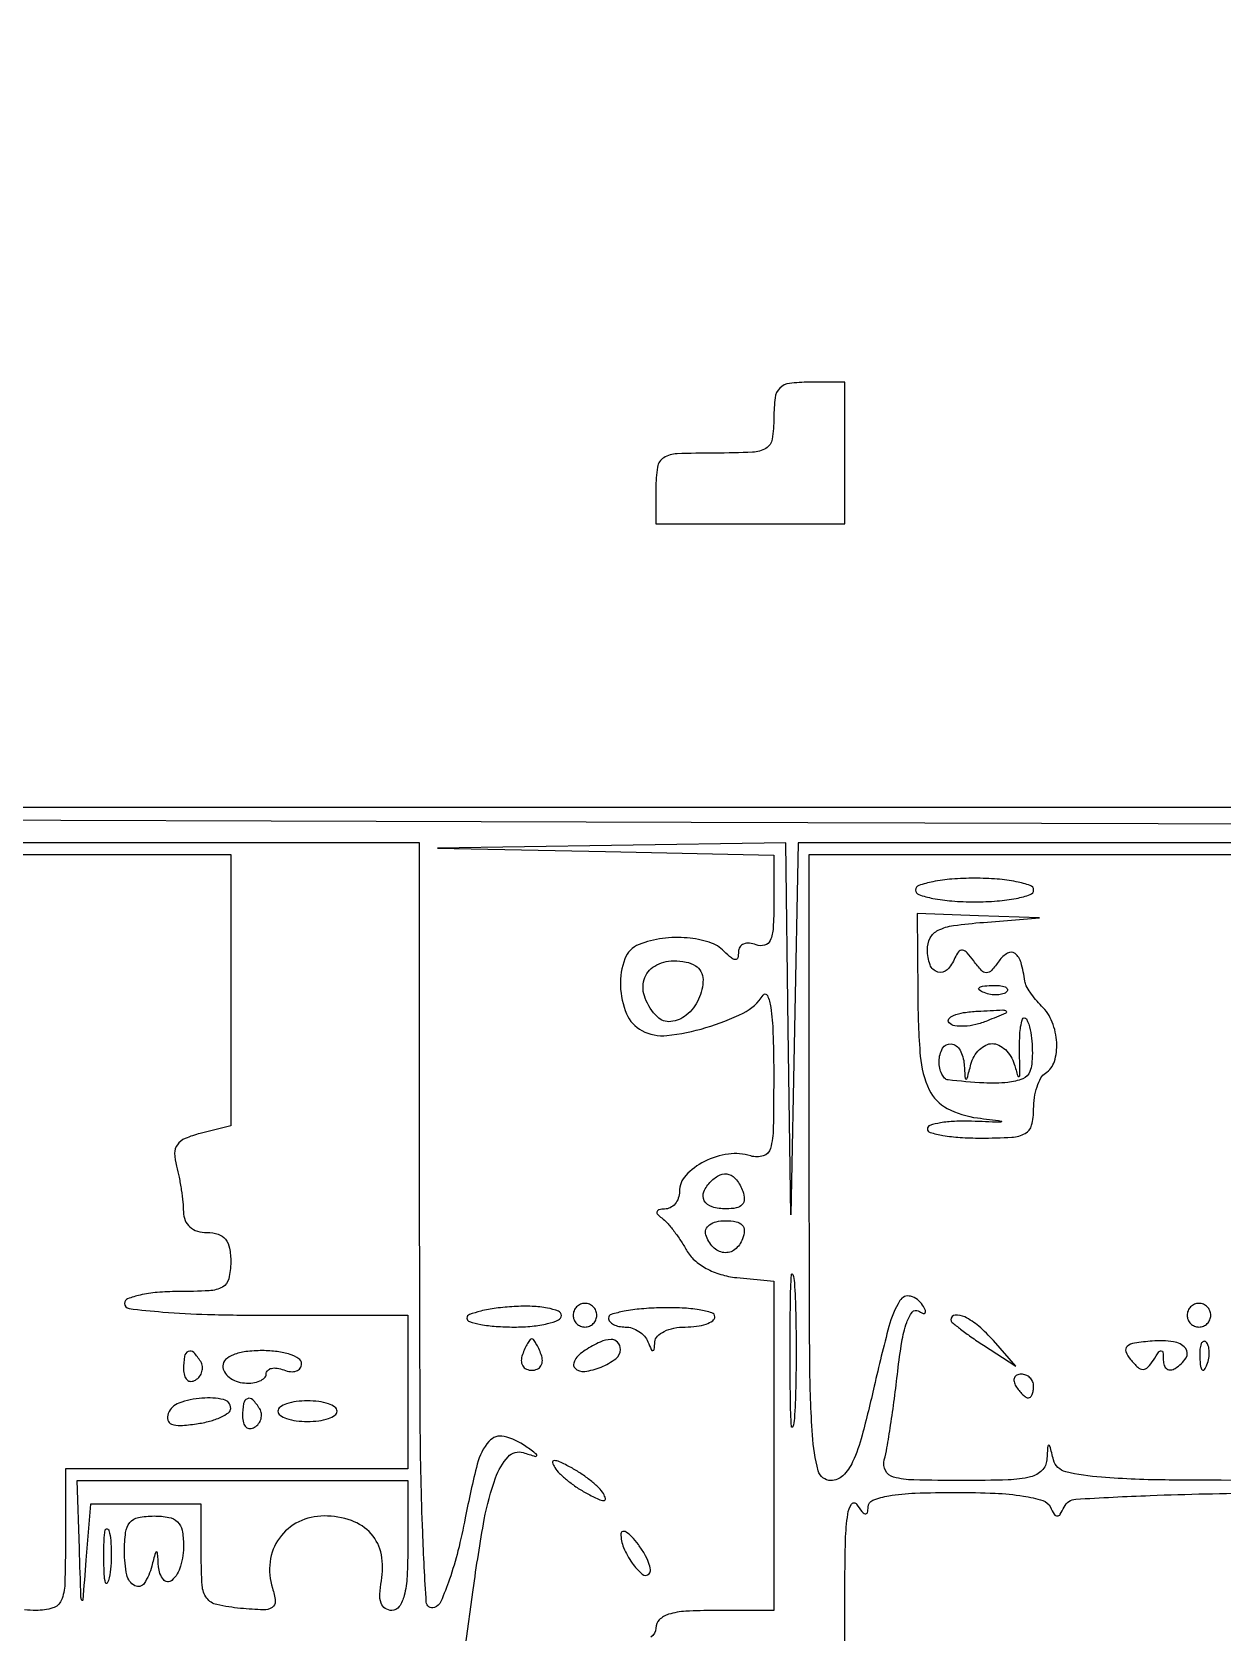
# Model space of a CAD drawing. Extents: x 23 to 255, y 40 to 184.
# Drawn here: x 211.68 to 220.21, y 145.36 to 156.82 of the extents above; entities that cross this region are included whole.
import ezdxf

# ---------------------------------------------------------------- set-up
doc = ezdxf.new("R2010")
doc.units = 0
doc.header["$MEASUREMENT"] = 0

msp = doc.modelspace()

# ---------------------------------------------------------------- linework, layer by layer
for points in [[(207.919475, 175.632891, 0.000007), (191.762556, 175.634099, 0.00002), (173.0434, 175.634494, 0.000013), (151.49745, 175.633531)], [(214.789033, 145.2582), (214.844246, 145.66005, -0.01032), (214.924239, 146.164775, -0.04322), (215.004433, 146.461206, -0.093958), (215.094874, 146.612784, -0.297272), (215.203557, 146.642579, 0.003988), (215.289018, 146.615921, 0.383558), (215.299724, 146.620937, 0.346004), (215.296429, 146.633028, 0.003734), (215.2224, 146.687124, 0.098657), (215.065795, 146.758363, 0.281613), (214.956762, 146.722379, 0.11447), (214.873863, 146.561213, 0.014285), (214.787974, 146.174507, -0.014603), (214.735645, 145.939605, -0.02112), (214.674708, 145.735873, -0.017588), (214.613164, 145.57627, -0.214667), (214.566171, 145.532957, -0.491869), (214.508473, 145.571797, -0.006359), (214.482688, 146.073577, -0.00811), (214.465352, 146.84719, -0.001546), (214.461, 148.25445), (214.461, 151.011), (211.7115, 151.011), (208.962, 151.011)], [(220.583026, 151.011), (217.172496, 151.011), (217.146889, 149.67855), (217.121282, 148.3461), (217.102441, 149.67855), (217.0836, 151.011), (215.83575, 150.992366), (214.5879, 150.973732), (215.79345, 150.947743), (216.999, 150.921754), (216.999, 150.576626, -0.014427), (216.993922, 150.40068, -0.086913), (216.973058, 150.312008, -0.228942), (216.93299, 150.277136, -0.159448), (216.8721, 150.280194, 0.069186), (216.823567, 150.291468, 0.117179), (216.782477, 150.285544, 0.152587), (216.755401, 150.263679, 0.148231), (216.7452, 150.230025, -0.063003), (216.739877, 150.187951, -0.349598), (216.722914, 150.175149, -0.170935), (216.694258, 150.186091, -0.020516), (216.64368, 150.23268, 0.11882), (216.536542, 150.2982, 0.057655), (216.378165, 150.329836, 0.053517), (216.200229, 150.325393, 0.058696), (216.033019, 150.282849, 0.216323), (215.930844, 150.179214, 0.096714), (215.899775, 149.985953, 0.091526), (215.943634, 149.786047, 0.171884), (216.053672, 149.665282, 0.151625), (216.232644, 149.630781, 0.043801), (216.51193, 149.686833, 0.04407), (216.779313, 149.79168, 0.13698), (216.921742, 149.920183, -0.59975), (216.952537, 149.917895, -0.069432), (216.977004, 149.832007, -0.026154), (216.992738, 149.650754, -0.008083), (216.997705, 149.376749, -0.004551), (216.994789, 148.968672, -0.062087), (216.974059, 148.821846, -0.254461), (216.9228, 148.768198, -0.155525), (216.832996, 148.768086, 0.112962), (216.672989, 148.781294, 0.080576), (216.500816, 148.72739, 0.08831), (216.368263, 148.62862, 0.19083), (216.3222, 148.512323, -0.083794), (216.314196, 148.464899, -0.091985), (216.291136, 148.424422, -0.099178), (216.25679, 148.397112, -0.115971), (216.21645, 148.387105, 0.04656), (216.176838, 148.382918, 0.268886), (216.161668, 148.369513, 0.273631), (216.165896, 148.34991, 0.047673), (216.1953, 148.323655, -0.052268), (216.234173, 148.288298, -0.018308), (216.282406, 148.230055, -0.017949), (216.331165, 148.161636, -0.020029), (216.373032, 148.0923, 0.085563), (216.42925, 148.021904, 0.056995), (216.513924, 147.962428, 0.052336), (216.618185, 147.919095, 0.047571), (216.732582, 147.89659), (216.999, 147.87008), (216.999, 146.69104), (216.999, 145.512), (216.576, 145.512, 0.014068), (216.367843, 145.506142, 0.058865), (216.24465, 145.484505, 0.122766), (216.177962, 145.444913, 0.200296), (216.153, 145.3851, -0.259574), (216.117795, 145.321857, -0.093004)], [(211.077, 150.9264), (213.1074, 150.9264), (213.1074, 149.955112), (213.1074, 148.983824), (212.888891, 148.928981, 0.037758), (212.781035, 148.893073, 0.137146), (212.724917, 148.848662, 0.163776), (212.705452, 148.786636, 0.060477), (212.718536, 148.69472, -0.016599), (212.737068, 148.615218, -0.011591), (212.752884, 148.524515, -0.011709), (212.764003, 148.436758, -0.023709), (212.767845, 148.36725, 0.09622), (212.780183, 148.306273, 0.116482), (212.814176, 148.259001, 0.107274), (212.868239, 148.229345, 0.072124), (212.9382, 148.2192, -0.07578), (213.017323, 148.207139, -0.149477), (213.06933, 148.171612, -0.124434), (213.098393, 148.107762, -0.044917), (213.1074, 148.0077, -0.058662), (213.093389, 147.888688, -0.210352), (213.04818, 147.8291, -0.114574), (212.953418, 147.801959, -0.012699), (212.7267, 147.7962, 0.020945), (212.580786, 147.790085, 0.033738), (212.457831, 147.771349, 0.036969), (212.368591, 147.744468, 0.31052), (212.346, 147.7116, 0.379241), (212.37868, 147.67471, 0.00943), (212.62095, 147.649912, 0.014311), (212.941098, 147.632441, 0.006475), (213.3612, 147.627), (214.3764, 147.627), (214.3764, 147.0771), (214.3764, 146.5272), (213.1497, 146.5272), (211.923, 146.5272), (211.923, 146.0196, -0.007344), (211.918326, 145.701354, -0.091609), (211.893038, 145.58391, -0.224968), (211.832983, 145.529793, -0.072846), (211.7115, 145.512, -0.028404), (211.630477, 145.516607, -0.044555)], [(221.023703, 146.4426, -0.001587), (219.832431, 146.446382, -0.016699), (219.345564, 146.465743, -0.04038), (219.090243, 146.505338, -0.276923), (219.003117, 146.59065, 0.001923), (218.976704, 146.690155, 0.339035), (218.968553, 146.6964, 0.392517), (218.961619, 146.689965, 0.002113), (218.954614, 146.59065, -0.183317), (218.919901, 146.51472, -0.135935), (218.838606, 146.469334, -0.052248), (218.678017, 146.447594, -0.00754), (218.346899, 146.4426, -0.00609), (218.001475, 146.446807, -0.058945), (217.856612, 146.467534, -0.209377), (217.798335, 146.513957, -0.191271), (217.790069, 146.59065, 0.025403), (217.80927, 146.67659, 0.004576), (217.835367, 146.838441, 0.004926), (217.862354, 147.028761, 0.004439), (217.8866, 147.226292, -0.013403), (217.916049, 147.435172, -0.040414), (217.951278, 147.574504, -0.078645), (217.990709, 147.649255, -0.388439), (218.033502, 147.657371, 0.037091), (218.067827, 147.639526, 0.345135), (218.082926, 147.643532, 0.277232), (218.084786, 147.661033, 0.029647), (218.064579, 147.698529, 0.189908), (217.978944, 147.762537, 0.33644), (217.901337, 147.73131, 0.070166), (217.823408, 147.5465, 0.008601), (217.7181, 147.1194, -0.008381), (217.631303, 146.766711, -0.04287), (217.563367, 146.576929, -0.091696), (217.493502, 146.47746, -0.196365), (217.408161, 146.4426, -0.341919), (217.316968, 146.513217, -0.045977), (217.275416, 146.768949, -0.016073), (217.256227, 147.286674, -0.001226), (217.2528, 148.6845), (217.2528, 150.9264), (220.580868, 150.9264)], [(217.5066, 145.0044), (217.507895, 145.70235, -0.006605), (217.512634, 146.016873, -0.029154), (217.528651, 146.201431, -0.109074), (217.555955, 146.273501, -0.54255), (217.5912, 146.2734, 0.021149), (217.628444, 146.220791, 0.167501), (217.653031, 146.204662, 0.405416), (217.668865, 146.213764, 0.066727), (217.674505, 146.25225, -0.303996), (217.708291, 146.301373, -0.052909), (217.822396, 146.333242, -0.032317), (218.010797, 146.352529, -0.009352), (218.30325, 146.358, -0.010964), (218.583727, 146.351849, -0.027793), (218.7865, 146.331622, -0.035386), (218.925414, 146.29972, -0.212538), (218.98005, 146.25225, 0.029131), (219.007784, 146.200858, 0.260055), (219.0294, 146.1888, 0.260055), (219.051016, 146.200858, 0.029131), (219.07875, 146.25225, -0.275124), (219.162875, 146.309459, -0.005575), (219.695963, 146.335651, -0.007805), (220.489615, 146.353379, -0.001681)]]:
    msp.add_lwpolyline(points, format="xyb")
for points in [[(216.999, 154.0566, -0.0387), (216.98707, 153.902692, -0.222479), (216.9426, 153.83664, -0.126045), (216.846719, 153.808064, -0.009722), (216.576, 153.8028, 0.009722), (216.305281, 153.797536, 0.126045), (216.2094, 153.76896, 0.222479), (216.16493, 153.702908, 0.0387), (216.153, 153.549), (216.153, 153.2952), (216.8298, 153.2952), (217.5066, 153.2952), (217.5066, 153.8028), (217.5066, 154.3104), (217.2528, 154.3104, 0.030723), (217.109956, 154.301615, 0.167168), (217.0413, 154.2681, 0.167168), (217.007785, 154.199444, 0.030723)], [(218.0142, 150.6726, 0.322437), (218.037935, 150.639621, 0.031449), (218.138456, 150.612851, 0.03053), (218.27506, 150.594109, 0.01883), (218.4372, 150.588, 0.01883), (218.59934, 150.594109, 0.03053), (218.735944, 150.612851, 0.031449), (218.836465, 150.639621, 0.322437), (218.8602, 150.6726, 0.322437), (218.836465, 150.705579, 0.031449), (218.735944, 150.732349, 0.03053), (218.59934, 150.751091, 0.01883), (218.4372, 150.7572, 0.01883), (218.27506, 150.751091, 0.03053), (218.138456, 150.732349, 0.031449), (218.037935, 150.705579, 0.322437)], [(218.029593, 149.93235, 0.018089), (218.048054, 149.481926, 0.093031), (218.112643, 149.241705, 0.161207), (218.241034, 149.108728, 0.089134), (218.458601, 149.040117, -0.000662), (218.62939, 149.017961, -0.720573), (218.630364, 149.012941, -0.137709), (218.615147, 149.009218, -0.000436), (218.41605, 149.016111, 0.019485), (218.29444, 149.015687, 0.031873), (218.191992, 149.004768, 0.033982), (218.117064, 148.986604, 0.327239), (218.0988, 148.961686, 0.337225), (218.11838, 148.935956, 0.024741), (218.210631, 148.915295, 0.026496), (218.33356, 148.900737, 0.016225), (218.4795, 148.896, 0.012802), (218.704539, 148.901763, 0.111917), (218.80006, 148.928623, 0.209074), (218.845764, 148.987322, 0.06242), (218.8602, 149.102507, -0.037634), (218.866447, 149.185388, -0.041396), (218.885051, 149.263712, -0.045439), (218.912271, 149.326896, -0.130646), (218.9448, 149.3613, 0.181496), (219.009297, 149.444724, 0.089134), (219.025769, 149.579901, 0.080474), (218.993466, 149.726319, 0.102267), (218.917607, 149.841707, -0.022942), (218.874173, 149.889321, -0.024169), (218.83608, 149.939921, -0.024725), (218.807684, 149.986491, -0.091569), (218.797052, 150.019065, 0.034261), (218.769807, 150.152548, 0.159066), (218.72691, 150.217266, 0.311236), (218.673636, 150.220815, 0.103244), (218.612841, 150.165, -0.026868), (218.557945, 150.096564, -0.213411), (218.5218, 150.0804, -0.213411), (218.485655, 150.096564, -0.026868), (218.430759, 150.165, 0.028535), (218.383857, 150.223073, 0.171081), (218.350194, 150.241267, 0.273017), (218.322239, 150.230217, 0.069071), (218.296809, 150.18615, -0.102808), (218.240469, 150.102069, -0.272529), (218.172877, 150.085284, -0.237427), (218.117859, 150.13705, -0.08763), (218.0988, 150.244965, -0.120655), (218.119464, 150.329349, -0.160405), (218.175668, 150.384111, -0.079387), (218.286971, 150.418037, -0.014683), (218.50065, 150.441216), (218.9025, 150.472902), (218.46468, 150.488151), (218.02686, 150.5034)], [(216.4914, 150.032057, -0.109658), (216.459855, 149.889955, -0.112414), (216.371288, 149.776019, -0.147395), (216.260643, 149.730092, -0.225238), (216.164481, 149.764359, -0.101606), (216.076622, 149.897621, -0.166733), (216.069945, 150.031218, -0.191591), (216.145056, 150.12818, -0.134074), (216.2799, 150.165, -0.046573), (216.370268, 150.156564, -0.094027), (216.436602, 150.130556, -0.125808), (216.47679, 150.088217, -0.127949)], [(218.668088, 149.944688, -0.126455), (218.640429, 149.928339, -0.060344), (218.599372, 149.921642, -0.05415), (218.552203, 149.924808, -0.051402), (218.505938, 149.938009, -0.054073), (218.470687, 149.956752, -0.470617), (218.469228, 149.97217, -0.168741), (218.493911, 149.984126, -0.018894), (218.55705, 149.989121, -0.028489), (218.615947, 149.988191, -0.077125), (218.656554, 149.978824, -0.208169), (218.671997, 149.963203, -0.296942)], [(218.528609, 149.73561, -0.038033), (218.445168, 149.708813, -0.045847), (218.363701, 149.697077, -0.052182), (218.295521, 149.700681, -0.158383), (218.254658, 149.721502, -0.374197), (218.252761, 149.748845, -0.135102), (218.286216, 149.774561, -0.05879), (218.358889, 149.794621, -0.025112), (218.459349, 149.80487, -0.002002), (218.640385, 149.813466, -0.210228), (218.663014, 149.804664, -0.531426), (218.660252, 149.790423, -0.003884)], [(218.834129, 149.373086, -0.210067), (218.782378, 149.320827, -0.068289), (218.674411, 149.294429, -0.040563), (218.504295, 149.290627, -0.012292), (218.24685, 149.312127, -0.178589), (218.222584, 149.32419, -0.078437), (218.202038, 149.354258, -0.063194), (218.188086, 149.396835, -0.047647), (218.1834, 149.4459, -0.128176), (218.207631, 149.538869, -0.30345), (218.26843, 149.569878, -0.243317), (218.332989, 149.526187, -0.108494), (218.362414, 149.42475, 0.002113), (218.369419, 149.325435, 0.392517), (218.376353, 149.319, 0.339035), (218.384504, 149.325245, 0.001923), (218.410917, 149.42475, -0.068007), (218.434273, 149.481342, -0.068913), (218.471874, 149.52931, -0.075394), (218.517441, 149.561694, -0.117373), (218.5641, 149.5728, -0.116243), (218.611084, 149.561727, -0.073018), (218.657597, 149.52931, -0.066875), (218.696606, 149.481346, -0.066718), (218.72161, 149.42475, 0.00376), (218.746688, 149.340801, 0.474599), (218.755617, 149.337165, 0.278158), (218.762272, 149.348557, 0.002811), (218.760371, 149.4459, -0.015106), (218.761347, 149.638613, -0.071982), (218.780905, 149.74671, -0.650304), (218.808002, 149.74929, -0.081206), (218.836111, 149.672397, -0.025548), (218.847551, 149.589621, -0.023222), (218.850985, 149.503417, -0.02391), (218.846769, 149.426036, -0.066137)], [(216.775794, 148.5153, -0.086117), (216.78685, 148.459202, -0.195231), (216.771771, 148.419481, -0.155809), (216.729653, 148.395743, -0.051069), (216.657945, 148.3884, -0.070834), (216.556002, 148.402915, -0.197246), (216.500517, 148.447086, -0.233205), (216.497254, 148.511351, -0.094758), (216.5478, 148.5858, -0.09007), (216.614171, 148.631769, -0.183515), (216.676528, 148.635708, -0.161077), (216.731503, 148.596519, -0.066516)], [(216.774422, 148.173324, -0.133599), (216.7191, 148.097773, -0.199197), (216.641407, 148.075441, -0.17771), (216.563868, 148.114352, -0.108471), (216.510788, 148.203338, -0.178101), (216.511968, 148.241722, -0.142315), (216.537716, 148.27449, -0.099336), (216.586437, 148.296484, -0.056567), (216.650895, 148.3038, -0.046434), (216.727812, 148.296641, -0.158084), (216.771441, 148.272854, -0.202481), (216.786617, 148.23235, -0.081514)], [(217.146118, 146.88675, -0.061613), (217.135021, 146.82769, -0.829596), (217.12456, 146.828984, -0.013058), (217.117414, 147.024368, -0.002611), (217.115593, 147.3732, -0.002611), (217.117414, 147.722032, -0.013058), (217.12456, 147.917416, -0.829596), (217.135021, 147.91871, -0.061613), (217.146118, 147.85965, -0.009864), (217.155634, 147.638193, -0.005804), (217.15871, 147.3732, -0.005804), (217.155634, 147.108207, -0.009864)], [(214.799455, 147.60585, 0.329387), (214.817737, 147.581064, 0.028384), (214.898821, 147.561038, 0.02871), (215.008086, 147.546979, 0.017644), (215.1378, 147.5424, 0.023144), (215.26749, 147.548406, 0.037003), (215.376795, 147.566779, 0.04266), (215.455144, 147.593246, 0.298346), (215.4762, 147.625393, 0.311359), (215.454898, 147.656285, 0.044539), (215.376811, 147.678267, 0.037697), (215.267539, 147.690337, 0.023093), (215.137855, 147.688843, 0.017573), (215.008166, 147.676768, 0.028138), (214.898882, 147.656402, 0.027229), (214.817563, 147.631697, 0.314971)], [(215.5608, 147.627, 0.099038), (215.567259, 147.594713, 0.097945), (215.585651, 147.567251, 0.097945), (215.613113, 147.548859, 0.099038), (215.6454, 147.5424, 0.099038), (215.677687, 147.548859, 0.097945), (215.705149, 147.567251, 0.097945), (215.723541, 147.594713, 0.099038), (215.73, 147.627, 0.099038), (215.723541, 147.659287, 0.097945), (215.705149, 147.686749, 0.097945), (215.677687, 147.705141, 0.099038), (215.6454, 147.7116, 0.099038), (215.613113, 147.705141, 0.097945), (215.585651, 147.686749, 0.097945), (215.567259, 147.659287, 0.099038)], [(215.8146, 147.606949, 0.179557), (215.823742, 147.582313, 0.091783), (215.849806, 147.561361, 0.071789), (215.888594, 147.547172, 0.05189), (215.93445, 147.5424, -0.080074), (215.983456, 147.534501, -0.064399), (216.031629, 147.511336, -0.065245), (216.071711, 147.477081, -0.087674), (216.096971, 147.43665, 0.009076), (216.120682, 147.38083, 0.295955), (216.132444, 147.3732, 0.382689), (216.141558, 147.381373, 0.011437), (216.146321, 147.43665, -0.184023), (216.164714, 147.47707, -0.082297), (216.213166, 147.511336, -0.065151), (216.283073, 147.534596, -0.047809), (216.3645, 147.5424, 0.032967), (216.445516, 147.547747, 0.050618), (216.513872, 147.563967, 0.065481), (216.561053, 147.587631, 0.248729), (216.576, 147.615819, 0.332052), (216.554984, 147.643976, 0.030122), (216.464169, 147.665065, 0.029676), (216.341236, 147.678471, 0.018147), (216.1953, 147.680368, 0.01593), (216.049364, 147.672311, 0.025882), (215.926431, 147.655142, 0.023688), (215.833886, 147.632703, 0.33293)], [(218.268, 147.59443, 0.221397), (218.276608, 147.575942, 0.008657), (218.336341, 147.527445, 0.013955), (218.411496, 147.47187, 0.009246), (218.50065, 147.412134), (218.7333, 147.262408), (218.572138, 147.444704, 0.034809), (218.467231, 147.547918, 0.062634), (218.366588, 147.614226, 0.136434), (218.298047, 147.627143, 0.389554)], [(219.96, 147.627, 0.099038), (219.966459, 147.594713, 0.097945), (219.984851, 147.567251, 0.097945), (220.012313, 147.548859, 0.099038), (220.0446, 147.5424, 0.099038), (220.076887, 147.548859, 0.097945), (220.104349, 147.567251, 0.097945), (220.122741, 147.594713, 0.099038), (220.1292, 147.627, 0.099038), (220.122741, 147.659287, 0.097945), (220.104349, 147.686749, 0.097945), (220.076887, 147.705141, 0.099038), (220.0446, 147.7116, 0.099038), (220.012313, 147.705141, 0.097945), (219.984851, 147.686749, 0.097945), (219.966459, 147.659287, 0.099038)], [(215.197217, 147.345, 0.090826), (215.189149, 147.30195, 0.136649), (215.199185, 147.265335, 0.147408), (215.225884, 147.241007, 0.112027), (215.2647, 147.2322, 0.112027), (215.303516, 147.241007, 0.147408), (215.330215, 147.265335, 0.136649), (215.340251, 147.30195, 0.090826), (215.332183, 147.345, 0.017491), (215.313841, 147.388216, 0.025698), (215.294505, 147.424665, 0.023571), (215.276448, 147.451852, 0.238735), (215.2647, 147.4578, 0.238735), (215.252952, 147.451852, 0.023571), (215.234895, 147.424665, 0.025698), (215.215559, 147.388216, 0.017491)], [(215.64785, 147.376504, 0.044378), (215.603746, 147.342794, 0.073844), (215.574319, 147.306558, 0.108353), (215.563481, 147.273718, 0.225803), (215.572291, 147.248909, 0.232255), (215.643587, 147.224569, 0.065054), (215.760737, 147.255403, 0.065144), (215.865855, 147.315227, 0.235013), (215.8992, 147.382251, 0.185839), (215.879709, 147.432881, 0.218031), (215.832846, 147.453054, 0.103585), (215.754579, 147.434786, 0.032058)], [(219.554986, 147.309228, 0.033104), (219.607103, 147.254274, 0.183111), (219.644235, 147.239292, 0.213681), (219.678415, 147.253733, 0.046215), (219.718587, 147.305746, -0.011505), (219.757276, 147.363742, -0.248276), (219.774976, 147.372795, -0.384834), (219.786669, 147.36193, -0.018929), (219.789505, 147.304757, 0.082797), (219.796366, 147.266379, 0.159098), (219.815271, 147.241904, 0.180162), (219.843081, 147.235067, 0.109974), (219.8754, 147.2463, 0.110582), (219.952145, 147.321291, 0.330886), (219.947837, 147.390225, 0.185304), (219.863022, 147.436873, 0.053161), (219.710504, 147.441477, 0.017429), (219.583507, 147.427334, 0.140655), (219.530599, 147.403374, 0.320433), (219.521289, 147.366279, 0.079775)], [(220.051279, 147.32385, 0.018894), (220.056274, 147.260711, 0.168741), (220.06823, 147.236028, 0.470617), (220.083648, 147.237487, 0.054073), (220.102391, 147.272737, 0.051402), (220.115592, 147.319003, 0.05415), (220.118758, 147.366172, 0.060344), (220.112061, 147.407229, 0.126455), (220.095713, 147.434887, 0.296942), (220.077197, 147.438797, 0.208169), (220.061576, 147.423354, 0.077125), (220.052209, 147.382747, 0.028489)], [(212.769, 147.241307, 0.067432), (212.775312, 147.194717, 0.140899), (212.794257, 147.163767, 0.190788), (212.822328, 147.153056, 0.136093), (212.85498, 147.162553, 0.090427), (212.884106, 147.188825, 0.095498), (212.901406, 147.223216, 0.099685), (212.904267, 147.260327, 0.108373), (212.892287, 147.294446, 0.050477), (212.842336, 147.35955, 0.315493), (212.803448, 147.367606, 0.25701), (212.776204, 147.332555, 0.039415)], [(213.051, 147.263241, 0.135698), (213.062849, 147.220386, 0.091811), (213.096561, 147.182151, 0.0797), (213.146818, 147.154301, 0.068048), (213.2061, 147.141599, 0.04743), (213.265471, 147.142763, 0.070737), (213.315639, 147.155874, 0.09512), (213.349301, 147.178244, 0.201302), (213.3612, 147.206603, -0.198704), (213.371589, 147.231712, -0.143244), (213.398477, 147.246458, -0.094223), (213.439493, 147.247657, -0.051978), (213.4881, 147.234594, 0.06502), (213.536652, 147.222889, 0.112257), (213.577723, 147.227712, 0.151946), (213.604742, 147.247915, 0.158089), (213.615, 147.279549, 0.255517), (213.595323, 147.315538, 0.062456), (213.532163, 147.34569, 0.048702), (213.44103, 147.366386, 0.031507), (213.333, 147.3732, 0.030065), (213.215241, 147.366113, 0.062975), (213.126391, 147.343803, 0.095544), (213.07071, 147.308715, 0.207396)], [(218.7333, 147.1194, 0.029505), (218.756057, 147.087017, 0.035638), (218.781186, 147.059651, 0.038439), (218.805065, 147.040345, 0.151918), (218.822893, 147.0348, 0.210953), (218.837159, 147.041099, 0.081139), (218.849241, 147.059651, 0.061769), (218.857464, 147.087011, 0.042167), (218.8602, 147.1194, 0.105053), (218.853342, 147.15168, 0.099167), (218.833882, 147.179149, 0.09642), (218.804807, 147.19756, 0.093332), (218.770607, 147.204, 0.108972), (218.740579, 147.197377, 0.182303), (218.722691, 147.179149, 0.161196), (218.720059, 147.151726, 0.082592)], [(212.659923, 146.92384, 0.152103), (212.656836, 146.87605, 0.249662), (212.683122, 146.846481, 0.104187), (212.747431, 146.836949, 0.021318), (212.862372, 146.848842, 0.028245), (212.956227, 146.868082, 0.041659), (213.035423, 146.896271, 0.048972), (213.091303, 146.928495, 0.242028), (213.1074, 146.959802, 0.355082), (213.056193, 147.022816, 0.071676), (212.901346, 147.032571, 0.063699), (212.736312, 146.99784, 0.220928)], [(213.192, 146.902907, 0.067432), (213.198312, 146.856317, 0.140899), (213.217257, 146.825367, 0.190788), (213.245328, 146.814656, 0.136093), (213.27798, 146.824153, 0.090427), (213.307106, 146.850425, 0.095498), (213.324406, 146.884816, 0.099685), (213.327267, 146.921927, 0.108373), (213.315287, 146.956046, 0.050477), (213.265336, 147.02115, 0.315493), (213.226448, 147.029206, 0.25701), (213.199204, 146.994155, 0.039415)], [(213.4458, 146.939625, 0.247457), (213.460781, 146.911209, 0.066043), (213.507928, 146.887345, 0.050979), (213.576285, 146.870993, 0.033246), (213.6573, 146.8656, 0.033246), (213.738315, 146.870993, 0.050979), (213.806672, 146.887345, 0.066043), (213.853819, 146.911209, 0.247457), (213.8688, 146.939625, 0.247457), (213.853819, 146.968041, 0.066043), (213.806672, 146.991905, 0.050979), (213.738315, 147.008257, 0.033246), (213.6573, 147.01365, 0.033246), (213.576285, 147.008257, 0.050979), (213.507928, 146.991905, 0.066043), (213.460781, 146.968041, 0.247457)], [(215.428402, 146.536095, 0.062803), (215.462296, 146.494097, 0.022545), (215.520132, 146.443243, 0.021949), (215.589244, 146.39261, 0.024254), (215.660321, 146.350015, 0.011909), (215.74261, 146.308465, 0.109438), (215.781373, 146.299562, 0.482963), (215.792421, 146.313262, 0.083295), (215.777798, 146.349105, 0.062803), (215.743904, 146.391103, 0.022545), (215.686068, 146.441957, 0.021949), (215.616956, 146.49259, 0.024254), (215.545879, 146.535185, 0.011909), (215.46359, 146.576735, 0.109438), (215.424827, 146.585638, 0.482963), (215.413779, 146.571938, 0.083295)], [(214.3764, 145.9773, -0.013143), (214.370611, 145.757122, -0.047553), (214.350015, 145.6186, -0.091629), (214.314271, 145.539703, -0.245423), (214.261232, 145.512, -0.150258), (214.214112, 145.526487, -0.160268), (214.184723, 145.564638, -0.097601), (214.175264, 145.629881, -0.034582), (214.186587, 145.723986, 0.094569), (214.186644, 145.911689, 0.134368), (214.113631, 146.060775, 0.12911), (213.972141, 146.155809, 0.083859), (213.776818, 146.1888, 0.112893), (213.594165, 146.147027, 0.125444), (213.45596, 146.030796, 0.124154), (213.38935, 145.861531, 0.109232), (213.406395, 145.672079, -0.050996), (213.42602, 145.577892, -0.284378), (213.404527, 145.533466, -0.15221), (213.341135, 145.516333, -0.014351), (213.178432, 145.527224, -0.028998), (213.007639, 145.553652, -0.184129), (212.935257, 145.600629, -0.143261), (212.902802, 145.690555, -0.015444), (212.8959, 145.913959), (212.8959, 146.273619), (212.498685, 146.273509), (212.101471, 146.2734), (212.069784, 145.87155, -0.000483), (212.046981, 145.58588, -0.742393), (212.040221, 145.584419, -0.11908), (212.033985, 145.606998, -0.000273), (212.022849, 145.95615), (212.0076, 146.4426), (213.192, 146.4426), (214.3764, 146.4426)], [(212.769, 145.982293, -0.067962), (212.748008, 145.828565, -0.145036), (212.684961, 145.727892, -0.431062), (212.62472, 145.733374, -0.151653), (212.589986, 145.824257, 0.002413), (212.583142, 145.923484, 0.36348), (212.575742, 145.931102, 0.36731), (212.567037, 145.925128, 0.002429), (212.541483, 145.82925, -0.079551), (212.4873, 145.706064, -0.39176), (212.420155, 145.688856, -0.222724), (212.362766, 145.766483, -0.049622), (212.346, 145.935, -0.030103), (212.354226, 146.07151, -0.144586), (212.384775, 146.14227, -0.173074), (212.445453, 146.178092, -0.047675), (212.5575, 146.1888, -0.045359), (212.664117, 146.179108, -0.149127), (212.726189, 146.146999, -0.152449), (212.758982, 146.086219, -0.048088)], [(212.236634, 145.745636, -0.082665), (212.222772, 145.708235, -0.67161), (212.210148, 145.70991, -0.053901), (212.200897, 145.771815, -0.008901), (212.198135, 145.8927, -0.009782), (212.199902, 146.014391, -0.038992), (212.208238, 146.088495, -0.417468), (212.221112, 146.097112, -0.285845), (212.234927, 146.084036, -0.041951), (212.247101, 146.014035, -0.020826), (212.25131, 145.923968, -0.020511), (212.247916, 145.829651, -0.028254)], [(215.903186, 146.0619, 0.103287), (215.922311, 145.962108, 0.054406), (215.983515, 145.851108, 0.063301), (216.055224, 145.772423, 0.390949), (216.105226, 145.774426, 0.237089), (216.114714, 145.803075, 0.05216), (216.101502, 145.85482, 0.043644), (216.071798, 145.917678, 0.029758), (216.027916, 145.983476, 0.023861), (215.980332, 146.040501, 0.066699), (215.940401, 146.07376, 0.205107), (215.91567, 146.077668, 0.338728)]]:
    msp.add_lwpolyline(points, format="xyb", close=True)
for points in [[(223.853078, 151.2648), (216.322939, 151.2648), (208.7928, 151.2648)], [(208.8774, 151.182004), (216.406807, 151.159952), (223.936214, 151.1379)]]:
    msp.add_lwpolyline(points)

doc.saveas('drawing.dxf')
